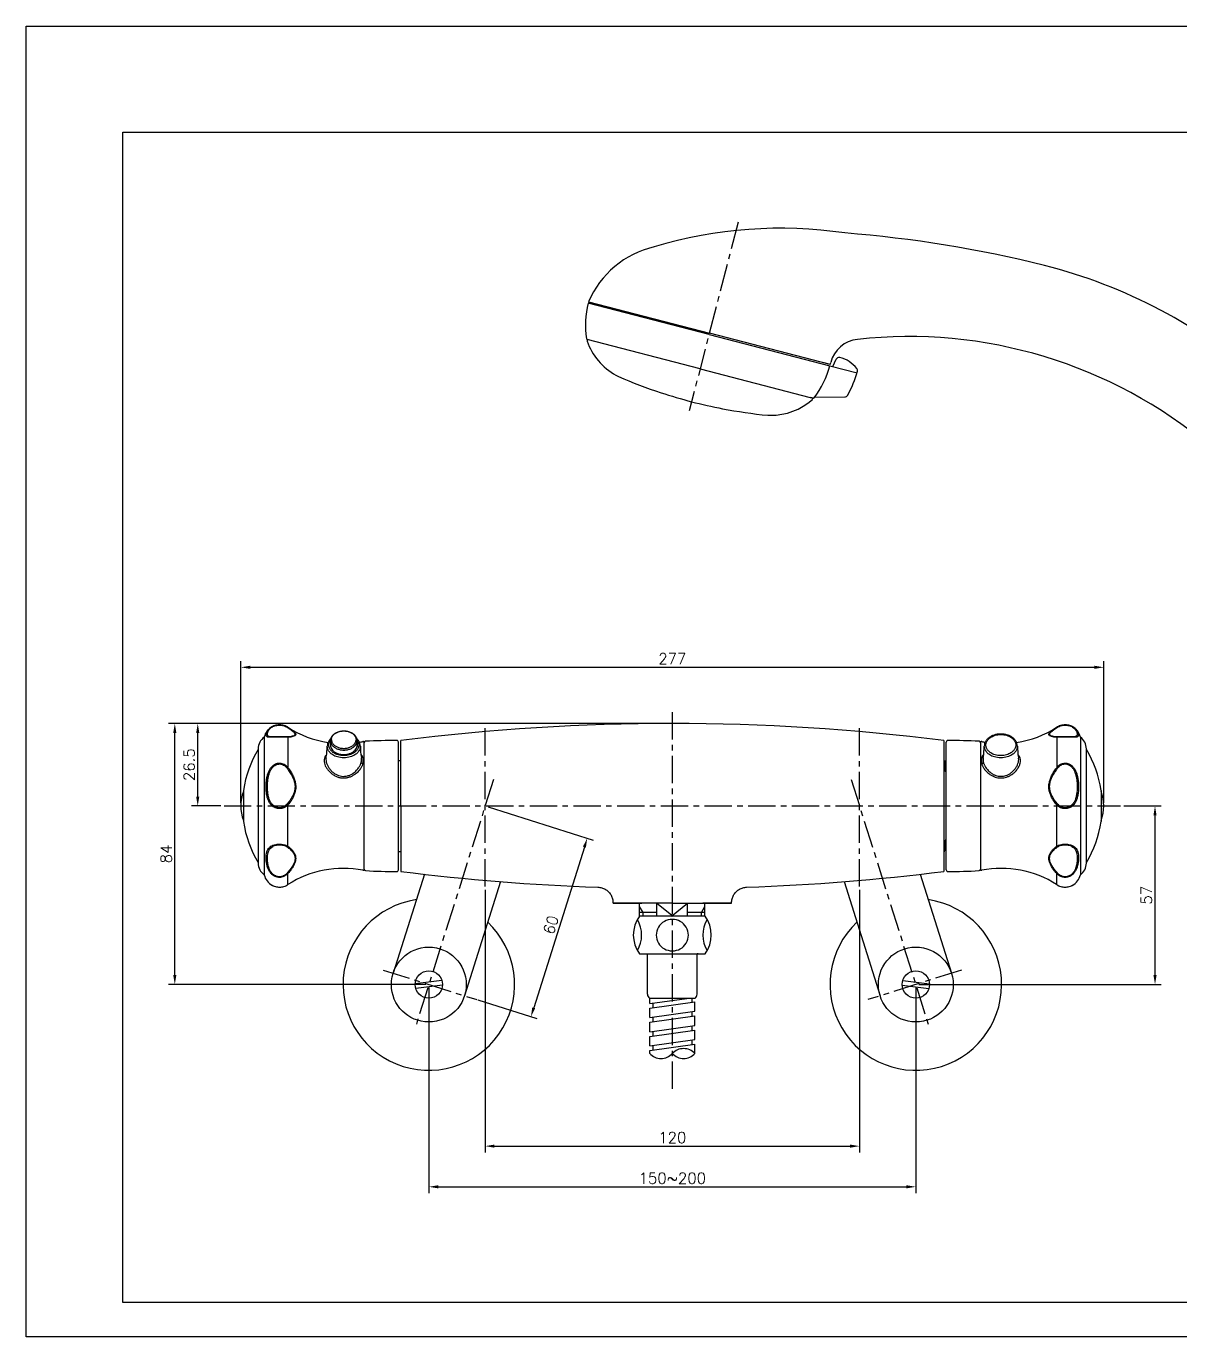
# Model space of a CAD drawing. Extents: x 0 to 594, y 0 to 420.
# Drawn here: x 0 to 369.8, y 0 to 420 of the extents above; entities that cross this region are included whole.
import ezdxf

# ---------------------------------------------------------------- set-up
doc = ezdxf.new("R2010")
doc.units = 0
doc.header["$LTSCALE"] = 7
doc.header["$MEASUREMENT"] = 0
doc.linetypes.add('CENTER', pattern=[2, 1.25, -0.25, 0.25, -0.25])
doc.layers.get('0').update_dxf_attribs({"color": 2, "linetype": 'CONTINUOUS'})
for name, color, linetype in [('CL', 1, 'CENTER'), ('D', 2, 'CONTINUOUS'), ('DIM', 2, 'CONTINUOUS'), ('DWG', 7, 'CONTINUOUS')]:
    doc.layers.add(name, color=color, linetype=linetype)
doc.styles.add('GHS', font='ROMANS', dxfattribs={"bigfont": 'GHS'})

msp = doc.modelspace()

# ---------------------------------------------------------------- linework, layer by layer
at = {"color": 4}
for p, q in [((31, 11), (31, 386)), ((31, 386), (580, 386)), ((580, 11), (31, 11))]:
    msp.add_line(p, q, dxfattribs=at)
at = {"color": 7, "linetype": 'Continuous'}
for p, q in [((78.86, 195.54), (78.89, 195.56)), ((83.9, 195.31), (83.9, 195.31)), ((330.29, 195.31), (330.29, 195.31)), ((335.29, 195.56), (335.33, 195.54)), ((76.29, 192.14), (76.29, 148.09)), ((79.26, 192.25), (79.24, 192.25)), ((83.13, 192.25), (83.13, 192.25)), ((83.9, 192.12), (83.9, 182.38)), ((96.49, 189.28), (96.49, 189.31)), ((97.54, 191.03), (97.54, 189.17)), ((106.04, 191.03), (106.04, 189.17)), ((107.1, 189.31), (107.1, 189.28)), ((108.29, 149.78), (108.29, 190.45)), ((119.29, 149.61), (119.29, 190.61)), ((120.09, 170.11), (120.09, 191.11)), ((294.09, 191.11), (294.09, 170.11)), ((294.89, 149.61), (294.89, 190.61)), ((305.89, 190.45), (305.89, 149.78)), ((307.09, 189.28), (307.09, 189.31)), ((317.7, 189.31), (317.7, 189.28)), ((330.29, 192.12), (330.29, 182.38)), ((331.06, 192.25), (331.05, 192.25)), ((334.95, 192.25), (334.93, 192.25)), ((337.89, 192.14), (337.89, 148.09)), ((74.36, 188.4), (74.36, 151.83)), ((96.12, 185.46), (96.11, 185.44)), ((107.46, 185.51), (107.46, 185.51)), ((306.73, 185.51), (306.73, 185.51)), ((318.07, 185.44), (318.07, 185.46)), ((339.82, 151.82), (339.82, 188.41)), ((119.29, 184.69), (120.09, 184.69)), ((69.65, 175.11), (69.65, 165.11)), ((344.53, 175.11), (344.53, 165.11)), ((83.9, 157.19), (83.9, 170.49)), ((120.09, 170.11), (120.09, 149.11)), ((294.09, 170.11), (294.09, 149.11)), ((330.29, 157.19), (330.29, 170.49)), ((119.29, 155.54), (120.09, 155.54)), ((83.9, 144.92), (83.9, 148.48)), ((330.29, 144.92), (330.29, 148.48)), ((78.86, 144.69), (78.89, 144.67)), ((335.29, 144.67), (335.33, 144.69)), ((188.09, 138.98), (188.09, 139.11)), ((188.09, 138.98), (197.31, 138.98)), ((207.09, 138.98), (188.09, 138.98)), ((207.09, 138.98), (226.09, 138.98)), ((226.09, 138.98), (216.88, 138.98)), ((226.09, 138.98), (226.09, 139.11)), ((226.09, 138.98), (226.09, 138.97))]:
    msp.add_line(p, q, dxfattribs=at)
for centre, radius, start, end in [((81.19, 191.11), 5, 117.2829, 168.1626), ((81.19, 191.11), 5, 57.1175, 62.6657), ((101.55, 222.61), 32.5, 237.1175, 261.5015), ((207.09, -503.46), 700, 82.86049, 97.13951), ((312.64, 222.61), 32.5, 278.4985, 302.8825), ((333, 191.11), 5, 118.5302, 122.8825), ((333, 191.11), 5, 11.8374, 62.7167), ((78.86, 188.45), 4.5, 124.8297, 180), ((101.55, 222.61), 32.5, 279.3212, 281.3354), ((107.99, 190.45), 0.3, 0, 101.3354), ((108.79, 190.34), 0.5, 93.0027, 180), ((119.24, -8.89), 200, 90.1294, 93.0027), ((118.79, 190.61), 0.5, 0, 90.1294), ((295.39, 190.61), 0.5, 89.8706, 180), ((294.94, -8.89), 200, 86.9973, 89.8706), ((305.39, 190.34), 0.5, 0, 86.9973), ((306.19, 190.45), 0.3, 78.6646, 180), ((312.64, 222.61), 32.5, 258.6646, 260.6786), ((335.32, 188.45), 4.5, 0, 55.1703), ((104.29, 170.11), 35, 148.7635, 171.7868), ((309.89, 170.11), 35, 8.2132, 31.2365), ((81.79, 170.11), 13, 159.0555, 200.9445), ((332.39, 170.11), 13, 339.0555, 20.9445), ((104.29, 170.11), 35, 188.2132, 211.2365), ((309.89, 170.11), 35, 328.7635, 351.7868), ((78.86, 151.78), 4.5, 180, 235.1703), ((335.32, 151.78), 4.5, 304.8297, 0), ((81.19, 149.11), 5, 191.8374, 242.7171), ((101.55, 117.62), 32.5, 78.6646, 122.8825), ((107.99, 149.78), 0.3, 258.6646, 0), ((108.79, 149.89), 0.5, 180, 266.9973), ((119.24, 349.11), 200, 266.9973, 269.8706), ((118.79, 149.61), 0.5, 269.8706, 0), ((207.09, 843.69), 700, 262.86049, 268.05037), ((207.09, 843.69), 700, 271.94962, 277.13951), ((295.39, 149.61), 0.5, 180, 270.1294), ((294.94, 349.11), 200, 270.1294, 273.0027), ((305.39, 149.89), 0.5, 273.0027, 0), ((306.19, 149.78), 0.3, 180, 281.3354), ((312.64, 117.62), 32.5, 57.1175, 101.3354), ((333, 149.11), 5, 297.2833, 348.1626), ((81.19, 149.11), 5, 297.3343, 302.8825), ((333, 149.11), 5, 237.1175, 242.6704)]:
    msp.add_arc(centre, radius, start, end, dxfattribs=at)
for points in [[(79.24, 192.15), (78.68, 192.13), (78.12, 192.12), (77.67, 192.14), (77.32, 192.21), (77.08, 192.35), (76.93, 192.59), (76.89, 192.94), (76.98, 193.42), (77.2, 193.95), (77.54, 194.46), (78, 194.95), (78.54, 195.35)], [(79.24, 192.25), (78.93, 192.25), (78.43, 192.27), (78.02, 192.32), (77.71, 192.42), (77.49, 192.58), (77.35, 192.83), (77.32, 193.18), (77.4, 193.63), (77.6, 194.11), (77.91, 194.58), (78.32, 195.01), (78.82, 195.38), (79.39, 195.67), (80, 195.87), (80.61, 195.99), (81.24, 196.02)], [(78.54, 195.35), (78.56, 195.37), (78.76, 195.49)], [(78.76, 195.49), (78.77, 195.49)], [(78.77, 195.49), (78.81, 195.51)], [(78.81, 195.51), (78.86, 195.54)], [(78.88, 195.55), (78.86, 195.54)], [(78.9, 195.56), (78.88, 195.55)], [(81.15, 196.1), (80.4, 196.04), (79.68, 195.88), (79.01, 195.61), (78.9, 195.56)], [(81.4, 196.1), (81.15, 196.1)], [(81.24, 196.02), (81.86, 195.98), (82.47, 195.85), (83.07, 195.63), (83.45, 195.44)], [(83.56, 195.51), (83.35, 195.62), (82.65, 195.89), (81.91, 196.05), (81.4, 196.1)], [(83.45, 195.44), (83.63, 195.33)], [(83.48, 195.56), (83.53, 195.53)], [(83.53, 195.53), (83.64, 195.47)], [(83.57, 195.51), (83.56, 195.51)], [(83.64, 195.47), (83.57, 195.51)], [(83.88, 195.32), (83.82, 195.34), (83.73, 195.35), (83.63, 195.33)], [(83.63, 195.33), (83.92, 195.14)], [(83.92, 195.14), (84.57, 194.71), (85.29, 194.19), (85.79, 193.75), (86.07, 193.39), (86.16, 193.09), (86.06, 192.84), (85.76, 192.62), (85.26, 192.45), (84.55, 192.32), (83.63, 192.26)], [(83.64, 195.47), (83.74, 195.41)], [(83.79, 195.38), (83.64, 195.47)], [(83.74, 195.41), (83.85, 195.35)], [(83.82, 195.36), (83.79, 195.38)], [(83.9, 195.31), (83.82, 195.36)], [(83.85, 195.35), (83.9, 195.31)], [(83.9, 195.31), (83.88, 195.32)], [(83.9, 195.31), (83.99, 195.25)], [(83.99, 195.25), (83.9, 195.31)], [(83.99, 195.25), (84.82, 194.68), (85.53, 194.16), (86.03, 193.71), (86.31, 193.35), (86.39, 193.04), (86.29, 192.77), (86, 192.54), (85.51, 192.35), (84.81, 192.21), (83.9, 192.12)], [(97.54, 191.03), (97.58, 191.47), (97.71, 191.91), (97.92, 192.33), (98.21, 192.73), (98.58, 193.1), (99.01, 193.42), (99.5, 193.69), (100.04, 193.9), (100.62, 194.06), (101.22, 194.15), (101.82, 194.18), (102.43, 194.15), (103.02, 194.05), (103.59, 193.89), (104.12, 193.67), (104.61, 193.4), (105.03, 193.08), (105.39, 192.72), (105.67, 192.32), (105.88, 191.9), (106, 191.47), (106.04, 191.03)], [(97.85, 191.35), (97.89, 191.75), (98.01, 192.14), (98.2, 192.51), (98.47, 192.86), (98.81, 193.18), (99.21, 193.46), (99.66, 193.7), (100.15, 193.89), (100.68, 194.03), (101.23, 194.12), (101.79, 194.15), (102.36, 194.12), (102.91, 194.03), (103.43, 193.89), (103.93, 193.7), (104.38, 193.46), (104.78, 193.18), (105.11, 192.86), (105.38, 192.51), (105.58, 192.14), (105.7, 191.75), (105.74, 191.35)], [(330.29, 192.12), (329.38, 192.21), (328.68, 192.35), (328.18, 192.54), (327.89, 192.77), (327.8, 193.04), (327.88, 193.35), (328.16, 193.71), (328.65, 194.16), (329.36, 194.68), (330.19, 195.25)], [(330.56, 192.26), (329.64, 192.32), (328.93, 192.45), (328.42, 192.62), (328.13, 192.84), (328.03, 193.09), (328.12, 193.39), (328.4, 193.75), (328.9, 194.19), (329.62, 194.71), (330.26, 195.14)], [(330.19, 195.25), (330.29, 195.31)], [(330.26, 195.14), (330.56, 195.33)], [(330.36, 195.36), (330.29, 195.31)], [(330.29, 195.31), (330.34, 195.34)], [(330.29, 195.31), (330.3, 195.32)], [(330.3, 195.32), (330.37, 195.34), (330.46, 195.35), (330.56, 195.33)], [(330.34, 195.34), (330.44, 195.41)], [(330.39, 195.38), (330.36, 195.36)], [(330.55, 195.47), (330.39, 195.38)], [(330.44, 195.41), (330.54, 195.47)], [(330.54, 195.47), (330.66, 195.53)], [(330.61, 195.5), (330.55, 195.47)], [(330.56, 195.33), (330.74, 195.44)], [(335.29, 195.56), (335.18, 195.61), (334.5, 195.88), (333.78, 196.04), (333.03, 196.1), (332.27, 196.05), (331.53, 195.89), (330.83, 195.62), (330.61, 195.5)], [(330.66, 195.53), (330.7, 195.56)], [(330.74, 195.44), (331.12, 195.63), (331.72, 195.85), (332.34, 195.98), (332.96, 196.02), (333.59, 195.99), (334.21, 195.87), (334.81, 195.66), (335.39, 195.37), (335.89, 194.99), (336.3, 194.55), (336.6, 194.08), (336.79, 193.6), (336.87, 193.15), (336.83, 192.82), (336.7, 192.58), (336.57, 192.47)], [(335.66, 195.35), (336.21, 194.93), (336.66, 194.44), (337, 193.92), (337.21, 193.39), (337.3, 192.92), (337.26, 192.58), (337.11, 192.36), (336.88, 192.22), (336.54, 192.15), (336.1, 192.12), (335.55, 192.13), (334.94, 192.15)], [(335.31, 195.55), (335.29, 195.56)], [(335.33, 195.54), (335.31, 195.55)], [(335.33, 195.54), (335.36, 195.52)], [(335.36, 195.52), (335.42, 195.49)], [(335.42, 195.49), (335.45, 195.47)], [(335.45, 195.47), (335.65, 195.35), (335.66, 195.35)], [(83.13, 192.25), (83.04, 192.25), (82.46, 192.26), (81.84, 192.26), (81.19, 192.27), (80.55, 192.26), (79.92, 192.26), (79.34, 192.25), (79.24, 192.25)], [(79.26, 192.15), (79.24, 192.15)], [(79.3, 192.15), (79.26, 192.15)], [(83.08, 192.15), (82.65, 192.16), (81.98, 192.18), (81.29, 192.19), (80.61, 192.19), (79.94, 192.17), (79.3, 192.15)], [(83.13, 192.15), (83.08, 192.15)], [(83.63, 192.26), (83.13, 192.25)], [(83.9, 192.12), (83.29, 192.14), (83.13, 192.15)], [(83.9, 192.12), (83.82, 192.2), (83.73, 192.24), (83.63, 192.26)], [(96.12, 185.46), (96.19, 185.85), (96.49, 189.28)], [(97.64, 191.71), (97.5, 191.57), (96.95, 190.87), (96.61, 190.11), (96.49, 189.31)], [(96.49, 189.28), (96.49, 189.31)], [(96.5, 189.11), (96.49, 189.28)], [(107.09, 189.11), (107.08, 189.02), (107.04, 188.75), (106.97, 188.46), (106.85, 188.14), (106.67, 187.81), (106.42, 187.45), (106.08, 187.07), (105.62, 186.69), (105.02, 186.31), (104.27, 185.97), (103.37, 185.7), (102.34, 185.55), (101.27, 185.55), (100.24, 185.7), (99.33, 185.96), (98.57, 186.3), (97.97, 186.68), (97.51, 187.07), (97.17, 187.45), (96.92, 187.81), (96.74, 188.14), (96.62, 188.45), (96.55, 188.75), (96.5, 189.02), (96.5, 189.11)], [(96.99, 189.63), (97, 189.87), (97.04, 190.11), (97.11, 190.38), (97.22, 190.66), (97.38, 190.96), (97.46, 191.09)], [(106.6, 189.63), (106.58, 189.39), (106.55, 189.15), (106.48, 188.88), (106.37, 188.6), (106.21, 188.3), (105.99, 187.97), (105.68, 187.63), (105.26, 187.28), (104.72, 186.94), (104.04, 186.63), (103.22, 186.39), (102.29, 186.25), (101.32, 186.25), (100.38, 186.38), (99.56, 186.62), (98.88, 186.93), (98.33, 187.27), (97.92, 187.63), (97.61, 187.97), (97.38, 188.29), (97.22, 188.6), (97.11, 188.88), (97.04, 189.15), (97, 189.39), (96.99, 189.63)], [(97.46, 191.09), (97.55, 191.22)], [(97.54, 190.09), (97.49, 189.63)], [(97.49, 189.63), (97.6, 188.95), (97.92, 188.31), (98.43, 187.73), (99.11, 187.25), (99.93, 186.89), (100.84, 186.67), (101.79, 186.59), (102.75, 186.67), (103.66, 186.89), (104.47, 187.25), (105.16, 187.73), (105.67, 188.31), (105.99, 188.95), (106.09, 189.63)], [(97.54, 191.03), (97.58, 190.62), (97.7, 190.22), (97.9, 189.83), (98.16, 189.47), (98.5, 189.13), (98.89, 188.83), (99.34, 188.57), (99.84, 188.36), (100.37, 188.2), (100.93, 188.09), (101.5, 188.03), (102.08, 188.03), (102.66, 188.09), (103.22, 188.2), (103.75, 188.36), (104.24, 188.57), (104.69, 188.83), (105.09, 189.13), (105.42, 189.47), (105.69, 189.83), (105.89, 190.22), (106, 190.62), (106.04, 191.03)], [(97.85, 191.35), (97.89, 190.96), (98.01, 190.57), (98.2, 190.19), (98.47, 189.85), (98.81, 189.53), (99.21, 189.24), (99.66, 189.01), (100.15, 188.82), (100.68, 188.68), (101.23, 188.59), (101.79, 188.56), (102.36, 188.59), (102.91, 188.68), (103.43, 188.82), (103.93, 189.01), (104.38, 189.24), (104.78, 189.53), (105.11, 189.85), (105.38, 190.19), (105.58, 190.57), (105.7, 190.96), (105.74, 191.35)], [(107.1, 189.31), (106.97, 190.11), (106.63, 190.88), (106.07, 191.59), (105.95, 191.71)], [(106.04, 191.22), (106.07, 191.18)], [(106.09, 189.63), (106.04, 190.09)], [(106.07, 191.18), (106.14, 191.07)], [(106.14, 191.07), (106.21, 190.97), (106.37, 190.66), (106.48, 190.38), (106.55, 190.11), (106.58, 189.87), (106.6, 189.63)], [(107.1, 189.28), (107.09, 189.11)], [(107.1, 189.31), (107.1, 189.28)], [(107.1, 189.28), (107.43, 185.66), (107.46, 185.51)], [(306.73, 185.51), (306.79, 185.85), (307.09, 189.28)], [(317.7, 189.31), (317.57, 190.11), (317.23, 190.88), (316.67, 191.59), (315.93, 192.19), (315.02, 192.67), (314, 192.99), (312.92, 193.15), (311.81, 193.15), (310.73, 192.98), (309.73, 192.65), (308.83, 192.17), (308.1, 191.57), (307.55, 190.87), (307.21, 190.11), (307.09, 189.31)], [(307.09, 189.28), (307.09, 189.31)], [(307.1, 189.11), (307.09, 189.28)], [(317.69, 189.11), (317.68, 189.02), (317.64, 188.75), (317.57, 188.46), (317.45, 188.14), (317.27, 187.81), (317.02, 187.45), (316.68, 187.07), (316.22, 186.69), (315.62, 186.31), (314.87, 185.97), (313.97, 185.7), (312.94, 185.55), (311.87, 185.55), (310.84, 185.7), (309.93, 185.96), (309.17, 186.3), (308.57, 186.68), (308.11, 187.07), (307.77, 187.45), (307.52, 187.81), (307.34, 188.14), (307.22, 188.45), (307.15, 188.75), (307.1, 189.02), (307.1, 189.11)], [(307.59, 189.63), (307.6, 189.87), (307.64, 190.11), (307.71, 190.38), (307.82, 190.66), (307.98, 190.96), (308.2, 191.29), (308.51, 191.63), (308.93, 191.98), (309.47, 192.32), (310.15, 192.63), (310.97, 192.87), (311.9, 193.01), (312.87, 193.01), (313.8, 192.88), (314.63, 192.64), (315.31, 192.33), (315.85, 191.99), (316.27, 191.63), (316.58, 191.29), (316.81, 190.97), (316.97, 190.66), (317.08, 190.38), (317.15, 190.11), (317.18, 189.87), (317.2, 189.63)], [(317.2, 189.63), (317.18, 189.39), (317.15, 189.15), (317.08, 188.88), (316.97, 188.6), (316.81, 188.3), (316.59, 187.97), (316.28, 187.63), (315.86, 187.28), (315.32, 186.94), (314.64, 186.63), (313.82, 186.39), (312.89, 186.25), (311.92, 186.25), (310.98, 186.38), (310.16, 186.62), (309.48, 186.93), (308.93, 187.27), (308.52, 187.63), (308.21, 187.97), (307.98, 188.29), (307.82, 188.6), (307.71, 188.88), (307.64, 189.15), (307.6, 189.39), (307.59, 189.63)], [(317.7, 189.28), (317.69, 189.11)], [(317.7, 189.31), (317.7, 189.28)], [(317.7, 189.28), (318.03, 185.66), (318.07, 185.46)], [(330.29, 192.12), (330.37, 192.2), (330.46, 192.24), (330.56, 192.26)], [(331.06, 192.15), (330.9, 192.14), (330.29, 192.12)], [(331.05, 192.25), (330.56, 192.26)], [(334.95, 192.25), (334.85, 192.25), (334.26, 192.26), (333.64, 192.26), (333, 192.27), (332.35, 192.26), (331.73, 192.26), (331.15, 192.25), (331.05, 192.25)], [(331.11, 192.15), (331.06, 192.15)], [(334.71, 192.16), (334.27, 192.17), (333.6, 192.19), (332.91, 192.19), (332.23, 192.18), (331.55, 192.17), (331.11, 192.15)], [(334.93, 192.15), (334.71, 192.16)], [(334.94, 192.15), (334.93, 192.15)], [(336.57, 192.47), (336.49, 192.43), (336.19, 192.33), (335.79, 192.28), (335.29, 192.25), (334.95, 192.25)], [(96.28, 186.55), (95.93, 186.14), (95.59, 185.44), (95.48, 184.65)], [(96.11, 185.44), (96.07, 184.96)], [(96.07, 184.96), (96.16, 184.2), (96.42, 183.38), (96.87, 182.52), (97.51, 181.68), (98.3, 180.91), (99.2, 180.3), (100.15, 179.87), (101.11, 179.65), (102.06, 179.61), (103.01, 179.77), (103.93, 180.1), (104.74, 180.56), (105.4, 181.06), (105.92, 181.57), (106.33, 182.06), (106.66, 182.52), (106.91, 182.95), (107.11, 183.34), (107.25, 183.7), (107.35, 184.02)], [(107.93, 185.67), (107.82, 185.93), (107.66, 186.19), (107.45, 186.46), (107.29, 186.62)], [(107.35, 184.02), (107.44, 184.39), (107.49, 184.72), (107.5, 185.01)], [(107.93, 185.67), (107.74, 185.64), (107.56, 185.68), (107.42, 185.77), (107.42, 185.78)], [(107.5, 185.01), (107.49, 185.3), (107.46, 185.51)], [(108, 184.7), (107.99, 185.01), (107.97, 185.33), (107.93, 185.67)], [(306.25, 185.67), (306.22, 185.33), (306.2, 185.01), (306.19, 184.7)], [(306.89, 186.61), (306.74, 186.46), (306.53, 186.19), (306.37, 185.93), (306.25, 185.67)], [(306.25, 185.67), (306.45, 185.64), (306.63, 185.68), (306.76, 185.77), (306.78, 185.78)], [(306.73, 185.51), (306.7, 185.3), (306.68, 185.01)], [(306.68, 185.01), (306.7, 184.72), (306.74, 184.39), (306.83, 184.02)], [(306.83, 184.02), (306.94, 183.7), (307.08, 183.34), (307.27, 182.95), (307.53, 182.51), (307.87, 182.03), (308.31, 181.52), (308.86, 181), (309.56, 180.48), (310.38, 180.04), (311.16, 179.77), (311.88, 179.64), (312.57, 179.61), (313.26, 179.68), (314, 179.86), (314.8, 180.2), (315.64, 180.72), (316.47, 181.45), (317.18, 182.32), (317.71, 183.26), (318.01, 184.14), (318.11, 184.96)], [(318.7, 184.65), (318.61, 185.39), (318.31, 186.05), (317.9, 186.55)], [(318.11, 184.96), (318.07, 185.44)], [(83.9, 170.49), (83.28, 169.93), (82.61, 169.55), (81.92, 169.33), (81.23, 169.26), (80.53, 169.32), (79.85, 169.52), (79.17, 169.88), (78.54, 170.42), (77.98, 171.16), (77.53, 172.08), (77.19, 173.2), (76.97, 174.53), (76.89, 176.02), (76.93, 177.43), (77.07, 178.7), (77.31, 179.85), (77.64, 180.89), (78.09, 181.81), (78.64, 182.59), (78.84, 182.8)], [(83.63, 170.73), (83.07, 170.19), (82.47, 169.82), (81.85, 169.61), (81.22, 169.54), (80.6, 169.59), (79.98, 169.79), (79.37, 170.14), (78.8, 170.66), (78.3, 171.37), (77.89, 172.26), (77.59, 173.35), (77.4, 174.64), (77.32, 176.09), (77.36, 177.45), (77.48, 178.68), (77.7, 179.78), (78, 180.78), (78.4, 181.65), (78.89, 182.38), (79.07, 182.59)], [(78.84, 182.8), (79.26, 183.17), (79.91, 183.57), (80.59, 183.79), (81.27, 183.85), (81.96, 183.75), (82.64, 183.48), (83.29, 183.03), (83.9, 182.38)], [(79.07, 182.59), (79.45, 182.93), (80.04, 183.3), (80.65, 183.51), (81.27, 183.57), (81.88, 183.47), (82.49, 183.22), (83.08, 182.8), (83.63, 182.19)], [(83.9, 182.38), (83.82, 182.33), (83.73, 182.26), (83.63, 182.19)], [(83.63, 182.19), (84.55, 180.86), (85.26, 179.62), (85.76, 178.45), (86.06, 177.35), (86.16, 176.31), (86.07, 175.28), (85.79, 174.22), (85.29, 173.1), (84.57, 171.94), (83.63, 170.73)], [(83.9, 182.38), (84.81, 181.01), (85.51, 179.73), (86, 178.52), (86.29, 177.38), (86.39, 176.29), (86.31, 175.23), (86.03, 174.13), (85.53, 172.96), (84.82, 171.75), (83.9, 170.49)], [(95.48, 184.65), (95.58, 183.86), (95.87, 182.99), (96.37, 182.1), (97.07, 181.22), (97.95, 180.43), (98.95, 179.79), (99.99, 179.36), (101.05, 179.13), (102.09, 179.1), (103.13, 179.25), (104.15, 179.59), (105.04, 180.06), (105.77, 180.58), (106.35, 181.1), (106.8, 181.61), (107.17, 182.09), (107.45, 182.54), (107.66, 182.95), (107.82, 183.32), (107.93, 183.66)], [(107.93, 183.66), (107.74, 183.7), (107.56, 183.78), (107.42, 183.89), (107.35, 184.02)], [(107.93, 183.66), (107.97, 184.05), (107.99, 184.39), (108, 184.7)], [(306.19, 184.7), (306.2, 184.39), (306.22, 184.05), (306.25, 183.66)], [(306.25, 183.66), (306.37, 183.32), (306.53, 182.95), (306.74, 182.54), (307.03, 182.08), (307.4, 181.58), (307.89, 181.06), (308.5, 180.51), (309.27, 179.98), (310.17, 179.54), (311.03, 179.26), (311.82, 179.12), (312.58, 179.09), (313.35, 179.16), (314.16, 179.35), (315.04, 179.69), (315.97, 180.24), (316.88, 180.98), (317.67, 181.89), (318.25, 182.86), (318.59, 183.79), (318.7, 184.65)], [(306.25, 183.66), (306.45, 183.7), (306.63, 183.78), (306.76, 183.89), (306.83, 184.02)], [(330.29, 170.49), (329.36, 171.75), (328.65, 172.96), (328.16, 174.13), (327.88, 175.22), (327.8, 176.29), (327.89, 177.37), (328.18, 178.51), (328.68, 179.72), (329.38, 181.01), (330.29, 182.38)], [(330.56, 170.73), (329.62, 171.94), (328.9, 173.1), (328.4, 174.22), (328.12, 175.28), (328.03, 176.31), (328.13, 177.35), (328.42, 178.45), (328.92, 179.61), (329.64, 180.86), (330.56, 182.19)], [(330.29, 182.38), (330.89, 183.03), (331.54, 183.47), (332.21, 183.74), (332.89, 183.85), (333.58, 183.79), (334.24, 183.58), (334.89, 183.2), (335.51, 182.63), (336.06, 181.87), (336.51, 180.96), (336.86, 179.91), (337.11, 178.71), (337.26, 177.38), (337.3, 175.94), (337.2, 174.45), (336.98, 173.14), (336.64, 172.03), (336.19, 171.12), (335.82, 170.62)], [(330.29, 182.38), (330.37, 182.33), (330.46, 182.26), (330.56, 182.19)], [(330.56, 182.19), (331.1, 182.8), (331.69, 183.22), (332.29, 183.47), (332.9, 183.57), (333.52, 183.52), (334.12, 183.32), (334.7, 182.96), (335.26, 182.42), (335.76, 181.71), (336.16, 180.84), (336.48, 179.84), (336.7, 178.69), (336.83, 177.41), (336.87, 176.01), (336.78, 174.56), (336.58, 173.29), (336.28, 172.22), (335.87, 171.34), (335.54, 170.85)], [(83.9, 170.49), (83.82, 170.58), (83.73, 170.66), (83.63, 170.73)], [(330.29, 170.49), (330.37, 170.58), (330.46, 170.66), (330.56, 170.73)], [(335.82, 170.62), (335.63, 170.4), (334.99, 169.87), (334.32, 169.51), (333.64, 169.31), (332.95, 169.26), (332.26, 169.33), (331.57, 169.56), (330.9, 169.94), (330.29, 170.49)], [(335.54, 170.85), (335.36, 170.64), (334.79, 170.12), (334.19, 169.78), (333.57, 169.59), (332.95, 169.54), (332.33, 169.61), (331.71, 169.82), (331.11, 170.19), (330.56, 170.73)], [(83.9, 148.48), (83.27, 147.9), (82.58, 147.49), (81.88, 147.26), (81.18, 147.18), (80.47, 147.26), (79.77, 147.5), (79.09, 147.91), (78.45, 148.51), (77.9, 149.28), (77.46, 150.2), (77.14, 151.26), (76.95, 152.38), (76.89, 153.46), (76.95, 154.47), (77.14, 155.37), (77.46, 156.13), (77.9, 156.72)], [(83.63, 148.58), (83.06, 148.04), (82.44, 147.67), (81.82, 147.46), (81.18, 147.39), (80.55, 147.46), (79.92, 147.68), (79.3, 148.05), (78.73, 148.6), (78.23, 149.32), (77.83, 150.18), (77.54, 151.18), (77.37, 152.25), (77.32, 153.29), (77.37, 154.27), (77.54, 155.16), (77.83, 155.92), (78.23, 156.51)], [(77.9, 156.72), (78.45, 157.18), (79.09, 157.5), (79.77, 157.71), (80.47, 157.83), (81.18, 157.86), (81.88, 157.83), (82.58, 157.71), (83.27, 157.5), (83.9, 157.19)], [(78.23, 156.51), (78.73, 156.96), (79.3, 157.29), (79.92, 157.5), (80.55, 157.62), (81.18, 157.66), (81.82, 157.62), (82.44, 157.5), (83.06, 157.29), (83.63, 156.98)], [(83.9, 157.19), (83.82, 157.1), (83.73, 157.02), (83.63, 156.98)], [(83.63, 156.98), (84.57, 156.24), (85.29, 155.49), (85.78, 154.75), (86.07, 154.02), (86.16, 153.28), (86.07, 152.51), (85.78, 151.68), (85.28, 150.75), (84.56, 149.72), (83.63, 148.58)], [(83.9, 157.19), (84.82, 156.41), (85.53, 155.63), (86.02, 154.85), (86.3, 154.09), (86.39, 153.32), (86.3, 152.53), (86.02, 151.66), (85.53, 150.7), (84.82, 149.65), (83.9, 148.48)], [(330.29, 148.48), (329.37, 149.65), (328.66, 150.71), (328.16, 151.67), (327.89, 152.54), (327.8, 153.33), (327.89, 154.09), (328.17, 154.86), (328.66, 155.64), (329.37, 156.42), (330.29, 157.19)], [(330.56, 148.58), (329.62, 149.73), (328.9, 150.76), (328.4, 151.69), (328.12, 152.52), (328.03, 153.29), (328.12, 154.02), (328.41, 154.76), (328.91, 155.5), (329.63, 156.24), (330.56, 156.98)], [(330.29, 157.19), (330.92, 157.5), (331.6, 157.71), (332.3, 157.83), (333.01, 157.86), (333.71, 157.83), (334.41, 157.71), (335.09, 157.5), (335.73, 157.18), (336.29, 156.72), (336.73, 156.13), (337.05, 155.37), (337.24, 154.46), (337.3, 153.46), (337.24, 152.38), (337.05, 151.26), (336.73, 150.2), (336.29, 149.28), (335.73, 148.51), (335.09, 147.91), (334.64, 147.61)], [(330.29, 157.19), (330.37, 157.1), (330.46, 157.02), (330.56, 156.98)], [(330.56, 156.98), (331.13, 157.29), (331.74, 157.5), (332.37, 157.62), (333.01, 157.66), (333.64, 157.62), (334.27, 157.5), (334.89, 157.29), (335.46, 156.96), (335.96, 156.51), (336.36, 155.92), (336.65, 155.16), (336.81, 154.27), (336.87, 153.28), (336.81, 152.24), (336.65, 151.18), (336.36, 150.18), (335.96, 149.32), (335.46, 148.6), (334.89, 148.05), (334.68, 147.91)], [(83.9, 148.48), (83.82, 148.5), (83.73, 148.53), (83.63, 148.58)], [(330.29, 148.48), (330.37, 148.5), (330.46, 148.53), (330.56, 148.58)], [(334.64, 147.61), (334.41, 147.5), (333.71, 147.26), (333.01, 147.18), (332.3, 147.26), (331.6, 147.49), (330.92, 147.9), (330.29, 148.48)], [(334.68, 147.91), (334.27, 147.68), (333.64, 147.46), (333.01, 147.39), (332.37, 147.46), (331.74, 147.67), (331.13, 148.04), (330.56, 148.58)], [(78.86, 144.69), (78.88, 144.68)], [(78.88, 144.68), (78.9, 144.67)], [(78.9, 144.67), (78.98, 144.63)], [(78.9, 144.67), (79.01, 144.62)], [(78.98, 144.63), (78.99, 144.62)], [(78.99, 144.62), (79.19, 144.53), (79.87, 144.3), (80.55, 144.17), (81.24, 144.13), (81.93, 144.18), (82.61, 144.33), (83.28, 144.57), (83.41, 144.64)], [(83.35, 144.61), (83.56, 144.72)], [(83.41, 144.64), (83.48, 144.67)], [(183.26, 144.09), (183.55, 144.07), (184.75, 143.81), (185.85, 143.27), (186.78, 142.47), (187.49, 141.48), (187.94, 140.33), (188.09, 139.12), (188.09, 139.1)], [(226.09, 139.1), (226.09, 139.12), (226.25, 140.33), (226.7, 141.48), (227.41, 142.47), (228.34, 143.27), (229.44, 143.81), (230.64, 144.07), (230.92, 144.09)], [(330.61, 144.72), (330.83, 144.61)], [(330.7, 144.67), (330.77, 144.64)], [(330.77, 144.64), (330.91, 144.57), (331.58, 144.33), (332.27, 144.18), (332.96, 144.13), (333.65, 144.17), (334.34, 144.3), (335.01, 144.54), (335.21, 144.63)], [(335.18, 144.61), (335.29, 144.67)], [(335.21, 144.63), (335.23, 144.64)], [(335.23, 144.64), (335.29, 144.67)], [(335.29, 144.67), (335.31, 144.68)], [(335.31, 144.68), (335.33, 144.69)]]:
    msp.add_spline(points, degree=3, dxfattribs=at)
at = {"layer": 'CL'}
for p, q in [((228.18, 357.15), (212.52, 296.76)), ((207.09, 200.17), (207.09, 78.29)), ((147.09, 144.26), (147.09, 195.97)), ((267.09, 144.26), (267.09, 195.97)), ((149.78, 178.64), (124.72, 99.14)), ((264.41, 178.64), (289.47, 99.14)), ((63.4, 170.11), (350.79, 170.11)), ((114.38, 117.52), (144.44, 108.04)), ((299.81, 117.52), (269.74, 108.04))]:
    msp.add_line(p, q, dxfattribs=at)
at = {"layer": 'CL', "color": 0, "linetype": 'ByBlock'}
for p, q in [((127.61, 148.21), (117.61, 116.5)), ((286.58, 148.21), (296.58, 116.5)), ((152.03, 145.86), (140.5, 109.28)), ((262.16, 145.86), (273.69, 109.28))]:
    msp.add_line(p, q, dxfattribs=at)
at = {"layer": 'D', "ltscale": 0.7}
for p, q in [((202.17, 138.98), (207.38, 134.75)), ((206.81, 134.75), (212.01, 138.98)), ((197.74, 135.94), (196.62, 137.89)), ((216.44, 135.94), (217.57, 137.89))]:
    msp.add_line(p, q, dxfattribs=at)
at = {"layer": 'D'}
for p, q in [((197.74, 134.75), (197.74, 135.94)), ((216.44, 134.75), (216.44, 135.94))]:
    msp.add_line(p, q, dxfattribs=at)
at = {"layer": 'D', "color": 0}
for centre in [(129.05, 112.89), (285.14, 112.89)]:
    msp.add_circle(centre, 12, dxfattribs=at)
at = {"layer": 'D'}
for centre, start, end in [((203.47, 94.1), 222.5796, 317.4204), ((210.72, 87.44), 42.5796, 137.4204), ((210.72, 94.1), 222.5796, 317.4204)]:
    msp.add_arc(centre, 4.92, start, end, dxfattribs=at)
at = {"layer": 'DIM', "color": 7, "linetype": 'ByBlock'}
for p, q in [((218.86, 321.23), (180.15, 331.28)), ((216, 310.2), (179.8, 319.59)), ((218.86, 321.23), (257.58, 311.19)), ((257.58, 311.19), (266.3, 308.93)), ((257.68, 311.58), (257.85, 312.22)), ((258.55, 310.94), (259.61, 313.27)), ((216, 310.2), (251.33, 301.03)), ((251.33, 301.03), (251.86, 300.9)), ((252.21, 300.81), (251.33, 301.03)), ((252.66, 301.11), (262.39, 301.19))]:
    msp.add_line(p, q, dxfattribs=at)
at = {"layer": 'DIM'}
for p, q in [((68.79, 171.11), (68.79, 216.55)), ((71.79, 214.55), (342.39, 214.55)), ((345.39, 171.11), (345.39, 216.55)), ((206.09, 196.54), (45.63, 196.54)), ((47.63, 115.89), (47.63, 193.54)), ((206.09, 196.54), (52.98, 196.54)), ((54.98, 173.11), (54.98, 193.54)), ((62.4, 170.11), (52.98, 170.11)), ((148.05, 169.81), (181.73, 159.19)), ((351.79, 170.11), (363.81, 170.11)), ((361.81, 115.89), (361.81, 167.11)), ((178.92, 156.93), (162.68, 105.43)), ((147.09, 143.26), (147.09, 59.1)), ((267.09, 143.26), (267.09, 59.1)), ((128.05, 112.89), (45.63, 112.89)), ((129.05, 111.89), (129.05, 46.07)), ((285.14, 111.89), (285.14, 46.07)), ((286.14, 112.89), (363.81, 112.89)), ((144.76, 107.94), (163.68, 101.97)), ((150.09, 61.1), (264.09, 61.1)), ((132.05, 48.07), (282.14, 48.07))]:
    msp.add_line(p, q, dxfattribs=at)
msp.add_lwpolyline([(594, 0), (0, 0), (0, 420), (594, 420)], close=True, dxfattribs=at)
at = {"layer": 'DIM', "color": 7, "linetype": 'ByBlock'}
for centre, radius, start, end in [((241.81, 215.26), 140, 81.5339, 106.8374), ((230.47, -44.98), 400, 76.1286, 85.4184), ((207.89, 320.01), 30, 102.7695, 157.1319), ((284.31, 178.64), 170, 48.7331, 75.6752), ((209.27, 324.1), 30, 166.1521, 188.1621), ((179.87, 319.88), 0.3, 188.1621, 255.4594), ((180.07, 319.21), 0.3, 75.4594, 199.1415), ((267.53, 309.71), 10, 96.2904, 165.4594), ((282.87, 170.55), 150, 50.0491, 96.2904), ((198.68, 325.67), 20, 199.1415, 241.1883), ((228.64, 319.07), 30, 322.7567, 344.7667), ((260.52, 312.85), 1, 76.286, 155.4594), ((258.39, 304.11), 10, 38.243, 76.286), ((198.68, 325.67), 20, 241.1883, 243.7354), ((253.44, 454.54), 160, 246.5716, 251.8059), ((237.36, 316.86), 30, 329.6135, 345.6755), ((265.46, 309.68), 1, 345.6755, 38.243), ((253.44, 454.54), 160, 251.8059, 255.4594), ((253.44, 454.54), 160, 255.4594, 259.1128), ((238.66, 315.3), 20, 269.7304, 311.7773), ((251.79, 300.61), 0.3, 311.7773, 75.4594), ((252.28, 301.1), 0.3, 255.4594, 322.7567), ((262.38, 302.19), 1, 270.4594, 329.6135), ((253.44, 454.54), 160, 259.1128, 264.3471), ((238.66, 315.3), 20, 267.1833, 269.7304)]:
    msp.add_arc(centre, radius, start, end, dxfattribs=at)
at = {"layer": 'DIM'}
for points in [[(71.79, 215.05), (71.79, 214.05), (68.79, 214.55)], [(342.39, 215.05), (342.39, 214.05), (345.39, 214.55)], [(47.13, 193.54), (48.13, 193.54), (47.63, 196.54)], [(54.48, 193.54), (55.48, 193.54), (54.98, 196.54)], [(54.48, 173.11), (55.48, 173.11), (54.98, 170.11)], [(361.31, 167.11), (362.31, 167.11), (361.81, 170.11)], [(178.44, 157.08), (179.39, 156.78), (179.82, 159.8)], [(47.13, 115.89), (48.13, 115.89), (47.63, 112.89)], [(361.31, 115.89), (362.31, 115.89), (361.81, 112.89)], [(162.2, 105.58), (163.16, 105.28), (161.78, 102.57)], [(150.09, 61.6), (150.09, 60.6), (147.09, 61.1)], [(264.09, 61.6), (264.09, 60.6), (267.09, 61.1)], [(132.05, 48.57), (132.05, 47.57), (129.05, 48.07)], [(282.14, 48.57), (282.14, 47.57), (285.14, 48.07)]]:
    msp.add_solid(points, dxfattribs=at)
at = {"layer": 'DWG'}
for p, q in [((180.25, 331.66), (218.97, 321.62)), ((257.68, 311.58), (218.97, 321.62)), ((257.68, 311.58), (255.75, 312.08)), ((294.09, 184.61), (294.39, 184.61)), ((294.59, 184.41), (294.39, 184.61)), ((294.59, 184.41), (294.59, 181.11)), ((294.89, 181.11), (294.59, 181.11)), ((294.09, 155.61), (294.39, 155.61)), ((294.59, 155.81), (294.39, 155.61)), ((294.59, 155.81), (294.59, 159.11)), ((294.89, 159.11), (294.59, 159.11)), ((196.62, 134.75), (196.62, 138.98)), ((202.17, 134.75), (202.17, 138.98)), ((212.01, 134.75), (212.01, 138.98)), ((217.57, 134.75), (217.57, 138.98)), ((217.59, 134.75), (196.59, 134.75)), ((202.17, 135.94), (196.62, 135.94)), ((217.57, 135.94), (212.01, 135.94)), ((196.59, 122.75), (217.59, 122.75)), ((199.14, 109.76), (199.14, 122.75)), ((215.04, 109.76), (215.04, 122.75)), ((215.34, 122.75), (215.04, 122.75)), ((133.25, 114.2), (124.65, 113.07)), ((280.94, 114.2), (289.53, 113.07)), ((133.45, 112.72), (124.85, 111.58)), ((280.74, 112.72), (289.34, 111.58)), ((199.84, 106.78), (211.72, 108.45)), ((213.34, 108.45), (199.84, 108.45)), ((199.84, 106.78), (199.84, 108.45)), ((199.84, 105.3), (214.34, 107.33)), ((199.84, 102.27), (199.84, 105.3)), ((200.84, 106.92), (200.84, 105.44)), ((213.34, 108.45), (213.34, 107.19)), ((214.34, 108.45), (213.34, 108.45)), ((214.34, 104.3), (214.34, 107.33)), ((199.84, 102.27), (214.34, 104.3)), ((199.84, 100.79), (214.34, 102.82)), ((200.84, 102.41), (200.84, 100.93)), ((213.34, 104.16), (213.34, 102.68)), ((214.34, 99.79), (214.34, 102.82)), ((199.84, 97.76), (199.84, 100.79)), ((199.84, 97.76), (214.34, 99.79)), ((199.84, 96.28), (214.34, 98.31)), ((200.84, 97.9), (200.84, 96.42)), ((213.34, 99.65), (213.34, 98.17)), ((214.34, 95.28), (214.34, 98.31)), ((199.84, 93.25), (199.84, 96.28)), ((199.84, 93.25), (214.34, 95.28)), ((199.84, 91.77), (214.34, 93.8)), ((200.84, 93.39), (200.84, 91.91)), ((213.34, 95.14), (213.34, 93.66)), ((214.34, 90.77), (214.34, 93.8)), ((199.84, 90.77), (199.84, 91.77))]:
    msp.add_line(p, q, dxfattribs=at)
for centre in [(129.05, 112.89), (285.14, 112.89)]:
    msp.add_circle(centre, 4.4, dxfattribs=at)
for centre, radius, start, end in [((129.05, 112.89), 27.5, 98.3721, 46.6279), ((285.14, 112.89), 27.5, 133.3721, 81.6279), ((204.59, 128.75), 10, 143.1301, 216.8699), ((209.59, 128.75), 10, 323.1301, 36.8699), ((187.27, 128.75), 10, 330, 30), ((206.98, 128.72), 5.02, 88.6566, 271.3434), ((207.21, 128.72), 5.02, 268.6566, 91.3434), ((226.91, 128.75), 10, 150, 210), ((200.64, 109.71), 1.5, 178.2676, 237.8), ((213.54, 109.71), 1.5, 302.2, 1.7324)]:
    msp.add_arc(centre, radius, start, end, dxfattribs=at)

# ---------------------------------------------------------------- texts
at = {"layer": 'DIM', "char_height": 3.5, "attachment_point": 5, "style": 'GHS'}
for s, insert in [('\\A1;277', (207.09, 217.3)), ('\\A1;120', (207.09, 63.85)), ('150~200', (207.09, 50.82))]:
    msp.add_mtext(s, dxfattribs=dict(at, insert=insert))
for s, insert, rotation in [('\\A1;26.5', (52.23, 183.33), 90), ('\\A1;84', (44.88, 154.72), 90), ('\\A1;57', (359.06, 141.5), 90), ('\\A1;60', (168.18, 132.01), 72.5)]:
    msp.add_mtext(s, dxfattribs=dict(at, insert=insert, rotation=rotation))

doc.saveas('drawing.dxf')
